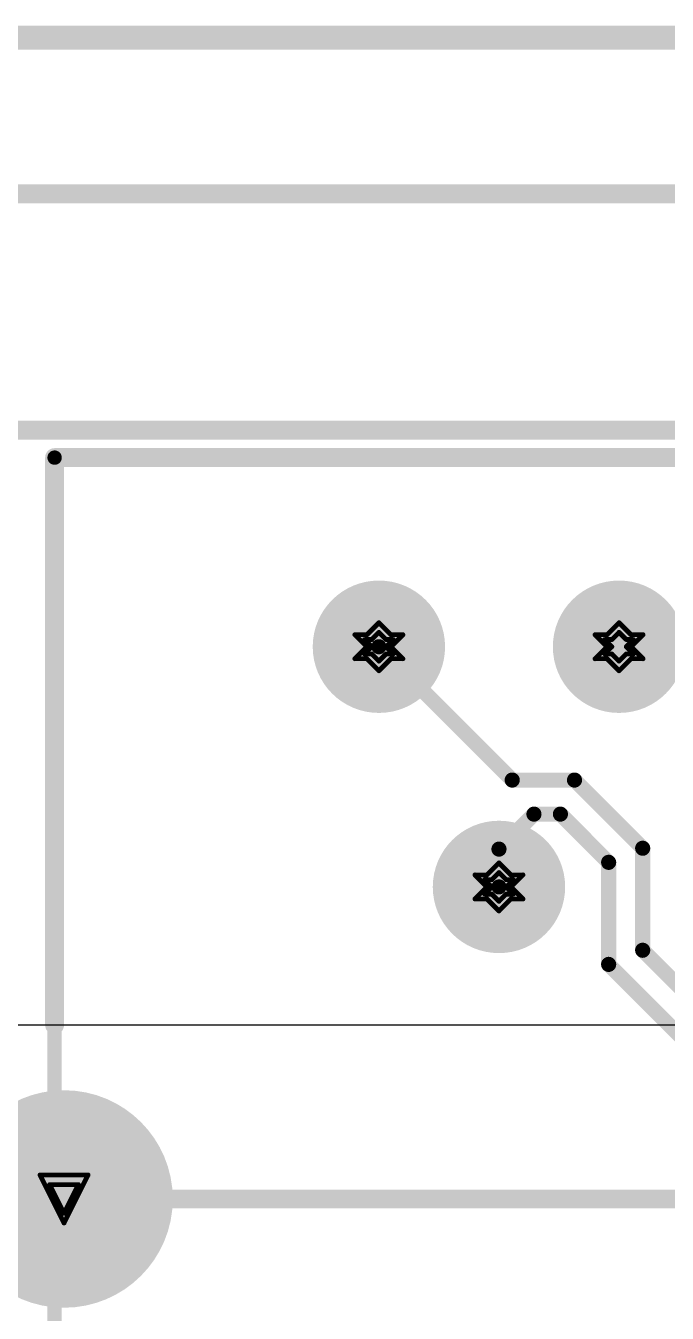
# Model space of a CAD drawing. Header units: inches. Extents: x -3 to 423, y -3 to 110.
# Drawn here: x 7 to 13.79, y 10.27 to 23.89 of the extents above; entities that cross this region are included whole.
import ezdxf

# ---------------------------------------------------------------- set-up
doc = ezdxf.new("R2010")
doc.units = ezdxf.units.IN
for name, color, linetype in [('Board Outline', 56, 'Continuous'), ('Bottom Layer', 5, 'Continuous'), ('Bottom Overlay', 54, 'Continuous'), ('Bottom Solder', 6, 'Continuous'), ('Drill Drawing', 1, 'Continuous'), ('Mechanical 1', 6, 'Continuous'), ('Mechanical 10', 56, 'Continuous'), ('Mechanical 12', 56, 'Continuous'), ('Mechanical 15', 56, 'Continuous'), ('Mid Layer', 16, 'Continuous'), ('Mid Layer 2', 76, 'Continuous'), ('Multi-Layer', 9, 'Continuous'), ('Pad Holes', 156, 'Continuous'), ('Top Layer', 1, 'Continuous'), ('Top Solder', 216, 'Continuous')]:
    doc.layers.add(name, color=color, linetype=linetype)

msp = doc.modelspace()

# ---------------------------------------------------------------- hatches: boundary and pattern name
at = {"layer": 'Bottom Layer'}
h = msp.add_hatch(color=5, dxfattribs=at)
edge = h.paths.add_edge_path()
edge.add_arc((10.74, 17.32), 0.7, 0, 360)
h = msp.add_hatch(color=5, dxfattribs=at)
edge = h.paths.add_edge_path()
edge.add_arc((13.28, 17.32), 0.7, 0, 360)
h = msp.add_hatch(color=5, dxfattribs=at)
edge = h.paths.add_edge_path()
edge.add_arc((12.01, 14.78), 0.7, 0, 360)
h = msp.add_hatch(color=5, dxfattribs=at)
edge = h.paths.add_edge_path()
edge.add_arc((7.41, 11.48), 1.15, 0, 360)
at = {"layer": 'Bottom Solder'}
h = msp.add_hatch(color=6, dxfattribs=at)
edge = h.paths.add_edge_path()
edge.add_arc((10.74, 17.32), 0.7, 0, 360)
h = msp.add_hatch(color=6, dxfattribs=at)
edge = h.paths.add_edge_path()
edge.add_arc((13.28, 17.32), 0.7, 0, 360)
h = msp.add_hatch(color=6, dxfattribs=at)
edge = h.paths.add_edge_path()
edge.add_arc((12.01, 14.78), 0.7, 0, 360)
h = msp.add_hatch(color=6, dxfattribs=at)
edge = h.paths.add_edge_path()
edge.add_arc((7.41, 11.48), 1.15, 0, 360)
at = {"layer": 'Mid Layer'}
h = msp.add_hatch(color=16, dxfattribs=at)
edge = h.paths.add_edge_path()
edge.add_arc((10.74, 17.32), 0.7, 0, 360)
h = msp.add_hatch(color=16, dxfattribs=at)
edge = h.paths.add_edge_path()
edge.add_arc((13.28, 17.32), 0.7, 0, 360)
h = msp.add_hatch(color=16, dxfattribs=at)
edge = h.paths.add_edge_path()
edge.add_arc((12.01, 14.78), 0.7, 0, 360)
h = msp.add_hatch(color=16, dxfattribs=at)
edge = h.paths.add_edge_path()
edge.add_arc((7.41, 11.48), 1.15, 0, 360)
at = {"layer": 'Mid Layer 2'}
h = msp.add_hatch(color=76, dxfattribs=at)
edge = h.paths.add_edge_path()
edge.add_arc((10.74, 17.32), 0.7, 0, 360)
h = msp.add_hatch(color=76, dxfattribs=at)
edge = h.paths.add_edge_path()
edge.add_arc((13.28, 17.32), 0.7, 0, 360)
h = msp.add_hatch(color=76, dxfattribs=at)
edge = h.paths.add_edge_path()
edge.add_arc((12.01, 14.78), 0.7, 0, 360)
h = msp.add_hatch(color=76, dxfattribs=at)
edge = h.paths.add_edge_path()
edge.add_arc((7.41, 11.48), 1.15, 0, 360)
at = {"layer": 'Multi-Layer'}
h = msp.add_hatch(color=9, dxfattribs=at)
edge = h.paths.add_edge_path()
edge.add_arc((10.74, 17.32), 0.7, 0, 360)
h = msp.add_hatch(color=9, dxfattribs=at)
edge = h.paths.add_edge_path()
edge.add_arc((13.28, 17.32), 0.7, 0, 360)
h = msp.add_hatch(color=9, dxfattribs=at)
edge = h.paths.add_edge_path()
edge.add_arc((12.01, 14.78), 0.7, 0, 360)
h = msp.add_hatch(color=9, dxfattribs=at)
edge = h.paths.add_edge_path()
edge.add_arc((7.41, 11.48), 1.15, 0, 360)
at = {"layer": 'Pad Holes'}
h = msp.add_hatch(color=7, dxfattribs=at)
edge = h.paths.add_edge_path()
edge.add_arc((10.74, 17.32), 0.45, 0, 360)
h = msp.add_hatch(color=7, dxfattribs=at)
edge = h.paths.add_edge_path()
edge.add_arc((13.28, 17.32), 0.45, 0, 360)
h = msp.add_hatch(color=7, dxfattribs=at)
edge = h.paths.add_edge_path()
edge.add_arc((12.01, 14.78), 0.45, 0, 360)
h = msp.add_hatch(color=7, dxfattribs=at)
edge = h.paths.add_edge_path()
edge.add_arc((7.41, 11.48), 0.75, 0, 360)
at = {"layer": 'Top Layer'}
h = msp.add_hatch(color=1, dxfattribs=at)
edge = h.paths.add_edge_path()
edge.add_arc((10.74, 17.32), 0.7, 0, 360)
h = msp.add_hatch(color=1, dxfattribs=at)
edge = h.paths.add_edge_path()
edge.add_arc((13.28, 17.32), 0.7, 0, 360)
h = msp.add_hatch(color=1, dxfattribs=at)
edge = h.paths.add_edge_path()
edge.add_arc((12.01, 14.78), 0.7, 0, 360)
h = msp.add_hatch(color=1, dxfattribs=at)
edge = h.paths.add_edge_path()
edge.add_arc((7.41, 11.48), 1.15, 0, 360)
at = {"layer": 'Top Solder'}
h = msp.add_hatch(color=216, dxfattribs=at)
edge = h.paths.add_edge_path()
edge.add_arc((10.74, 17.32), 0.7, 0, 360)
h = msp.add_hatch(color=216, dxfattribs=at)
edge = h.paths.add_edge_path()
edge.add_arc((13.28, 17.32), 0.7, 0, 360)
h = msp.add_hatch(color=216, dxfattribs=at)
edge = h.paths.add_edge_path()
edge.add_arc((12.01, 14.78), 0.7, 0, 360)
h = msp.add_hatch(color=216, dxfattribs=at)
edge = h.paths.add_edge_path()
edge.add_arc((7.41, 11.48), 1.15, 0, 360)

# ---------------------------------------------------------------- linework, layer by layer
at = {"layer": 'Board Outline', "const_width": 0.254}
msp.add_lwpolyline([(0.02, 23.76), (31.38, 23.76)], dxfattribs=at)
at = {"layer": 'Bottom Layer', "const_width": 0.2}
for points in [[(3.536, 22.11), (32.53, 22.11)], [(7.41, 11.48), (22.96, 11.48)]]:
    msp.add_lwpolyline(points, dxfattribs=at)
at = {"layer": 'Bottom Layer', "const_width": 0.1}
msp.add_lwpolyline([(7.36, 11.48, 1), (7.46, 11.48, 1)], format="xyb", close=True, dxfattribs=at)
at = {"layer": 'Bottom Overlay', "const_width": 0.2}
for points in [[(7.31, 19.32), (23.06, 19.32)], [(7.31, 13.32), (7.31, 19.32)]]:
    msp.add_lwpolyline(points, dxfattribs=at)
at = {"layer": 'Bottom Overlay', "const_width": 0.1}
for points in [[(7.26, 19.32, 1), (7.36, 19.32, 1)], [(7.26, 19.32, 1), (7.36, 19.32, 1)], [(7.26, 13.32, 1), (7.36, 13.32, 1)]]:
    msp.add_lwpolyline(points, format="xyb", close=True, dxfattribs=at)
at = {"layer": 'Drill Drawing', "const_width": 0.0508}
for points in [[(10.613, 17.447), (10.74, 17.574)], [(10.74, 17.574), (10.867, 17.447)], [(13.153, 17.447), (13.28, 17.574)], [(13.28, 17.574), (13.407, 17.447)], [(10.486, 17.447), (10.613, 17.32)], [(10.486, 17.447), (10.613, 17.447)], [(10.664, 17.396), (10.74, 17.472)], [(10.74, 17.472), (10.816, 17.396)], [(10.867, 17.447), (10.994, 17.447)], [(10.867, 17.32), (10.994, 17.447)], [(13.026, 17.447), (13.153, 17.32)], [(13.026, 17.447), (13.153, 17.447)], [(13.204, 17.396), (13.28, 17.472)], [(13.28, 17.472), (13.356, 17.396)], [(13.407, 17.447), (13.534, 17.447)], [(13.407, 17.32), (13.534, 17.447)], [(10.486, 17.193), (10.613, 17.32)], [(10.588, 17.396), (10.664, 17.32)], [(10.588, 17.396), (10.664, 17.396)], [(10.588, 17.244), (10.664, 17.32)], [(10.816, 17.396), (10.892, 17.396)], [(10.816, 17.32), (10.892, 17.396)], [(10.816, 17.32), (10.892, 17.244)], [(10.867, 17.32), (10.994, 17.193)], [(13.026, 17.193), (13.153, 17.32)], [(13.128, 17.396), (13.204, 17.32)], [(13.128, 17.396), (13.204, 17.396)], [(13.128, 17.244), (13.204, 17.32)], [(13.356, 17.396), (13.432, 17.396)], [(13.356, 17.32), (13.432, 17.396)], [(13.356, 17.32), (13.432, 17.244)], [(13.407, 17.32), (13.534, 17.193)], [(10.486, 17.193), (10.613, 17.193)], [(10.588, 17.244), (10.664, 17.244)], [(10.613, 17.193), (10.74, 17.066)], [(10.664, 17.244), (10.74, 17.168)], [(10.74, 17.168), (10.816, 17.244)], [(10.74, 17.066), (10.867, 17.193)], [(10.816, 17.244), (10.892, 17.244)], [(10.867, 17.193), (10.994, 17.193)], [(13.026, 17.193), (13.153, 17.193)], [(13.128, 17.244), (13.204, 17.244)], [(13.153, 17.193), (13.28, 17.066)], [(13.204, 17.244), (13.28, 17.168)], [(13.28, 17.168), (13.356, 17.244)], [(13.28, 17.066), (13.407, 17.193)], [(13.356, 17.244), (13.432, 17.244)], [(13.407, 17.193), (13.534, 17.193)], [(11.883, 14.907), (12.01, 15.034)], [(12.01, 15.034), (12.137, 14.907)], [(11.756, 14.907), (11.883, 14.78)], [(11.756, 14.907), (11.883, 14.907)], [(11.858, 14.856), (11.934, 14.78)], [(11.858, 14.856), (11.934, 14.856)], [(11.934, 14.856), (12.01, 14.932)], [(12.01, 14.932), (12.086, 14.856)], [(12.086, 14.856), (12.162, 14.856)], [(12.086, 14.78), (12.162, 14.856)], [(12.137, 14.907), (12.264, 14.907)], [(12.137, 14.78), (12.264, 14.907)], [(11.756, 14.653), (11.883, 14.78)], [(11.858, 14.704), (11.934, 14.78)], [(11.858, 14.704), (11.934, 14.704)], [(11.934, 14.704), (12.01, 14.628)], [(12.01, 14.628), (12.086, 14.704)], [(12.086, 14.78), (12.162, 14.704)], [(12.086, 14.704), (12.162, 14.704)], [(12.137, 14.78), (12.264, 14.653)], [(11.756, 14.653), (11.883, 14.653)], [(11.883, 14.653), (12.01, 14.526)], [(12.01, 14.526), (12.137, 14.653)], [(12.137, 14.653), (12.264, 14.653)], [(7.156, 11.734), (7.664, 11.734)], [(7.156, 11.734), (7.41, 11.226)], [(7.41, 11.226), (7.664, 11.734)], [(7.258, 11.632), (7.562, 11.632)], [(7.258, 11.632), (7.41, 11.328)], [(7.41, 11.328), (7.562, 11.632)]]:
    msp.add_lwpolyline(points, dxfattribs=at)
at = {"layer": 'Drill Drawing', "const_width": 0.0254}
for points in [[(10.727, 17.574, 1), (10.753, 17.574, 1)], [(10.727, 17.574, 1), (10.753, 17.574, 1)], [(13.267, 17.574, 1), (13.293, 17.574, 1)], [(13.267, 17.574, 1), (13.293, 17.574, 1)], [(10.473, 17.447, 1), (10.499, 17.447, 1)], [(10.473, 17.447, 1), (10.499, 17.447, 1)], [(10.6, 17.447, 1), (10.626, 17.447, 1)], [(10.6, 17.447, 1), (10.626, 17.447, 1)], [(10.727, 17.472, 1), (10.753, 17.472, 1)], [(10.727, 17.472, 1), (10.753, 17.472, 1)], [(10.854, 17.447, 1), (10.88, 17.447, 1)], [(10.854, 17.447, 1), (10.88, 17.447, 1)], [(10.981, 17.447, 1), (11.007, 17.447, 1)], [(10.981, 17.447, 1), (11.007, 17.447, 1)], [(13.013, 17.447, 1), (13.039, 17.447, 1)], [(13.013, 17.447, 1), (13.039, 17.447, 1)], [(13.14, 17.447, 1), (13.166, 17.447, 1)], [(13.14, 17.447, 1), (13.166, 17.447, 1)], [(13.267, 17.472, 1), (13.293, 17.472, 1)], [(13.267, 17.472, 1), (13.293, 17.472, 1)], [(13.394, 17.447, 1), (13.42, 17.447, 1)], [(13.394, 17.447, 1), (13.42, 17.447, 1)], [(13.521, 17.447, 1), (13.547, 17.447, 1)], [(13.521, 17.447, 1), (13.547, 17.447, 1)], [(10.575, 17.396, 1), (10.6, 17.396, 1)], [(10.575, 17.396, 1), (10.6, 17.396, 1)], [(10.6, 17.32, 1), (10.626, 17.32, 1)], [(10.6, 17.32, 1), (10.626, 17.32, 1)], [(10.651, 17.396, 1), (10.677, 17.396, 1)], [(10.651, 17.396, 1), (10.677, 17.396, 1)], [(10.651, 17.32, 1), (10.677, 17.32, 1)], [(10.651, 17.32, 1), (10.677, 17.32, 1)], [(10.804, 17.396, 1), (10.829, 17.396, 1)], [(10.804, 17.396, 1), (10.829, 17.396, 1)], [(10.804, 17.32, 1), (10.829, 17.32, 1)], [(10.804, 17.32, 1), (10.829, 17.32, 1)], [(10.854, 17.32, 1), (10.88, 17.32, 1)], [(10.854, 17.32, 1), (10.88, 17.32, 1)], [(10.88, 17.396, 1), (10.905, 17.396, 1)], [(10.88, 17.396, 1), (10.905, 17.396, 1)], [(13.115, 17.396, 1), (13.14, 17.396, 1)], [(13.115, 17.396, 1), (13.14, 17.396, 1)], [(13.14, 17.32, 1), (13.166, 17.32, 1)], [(13.14, 17.32, 1), (13.166, 17.32, 1)], [(13.191, 17.396, 1), (13.217, 17.396, 1)], [(13.191, 17.396, 1), (13.217, 17.396, 1)], [(13.191, 17.32, 1), (13.217, 17.32, 1)], [(13.191, 17.32, 1), (13.217, 17.32, 1)], [(13.344, 17.396, 1), (13.369, 17.396, 1)], [(13.344, 17.396, 1), (13.369, 17.396, 1)], [(13.344, 17.32, 1), (13.369, 17.32, 1)], [(13.344, 17.32, 1), (13.369, 17.32, 1)], [(13.394, 17.32, 1), (13.42, 17.32, 1)], [(13.394, 17.32, 1), (13.42, 17.32, 1)], [(13.42, 17.396, 1), (13.445, 17.396, 1)], [(13.42, 17.396, 1), (13.445, 17.396, 1)], [(10.473, 17.193, 1), (10.499, 17.193, 1)], [(10.473, 17.193, 1), (10.499, 17.193, 1)], [(10.575, 17.244, 1), (10.6, 17.244, 1)], [(10.575, 17.244, 1), (10.6, 17.244, 1)], [(10.6, 17.193, 1), (10.626, 17.193, 1)], [(10.6, 17.193, 1), (10.626, 17.193, 1)], [(10.651, 17.244, 1), (10.677, 17.244, 1)], [(10.651, 17.244, 1), (10.677, 17.244, 1)], [(10.727, 17.168, 1), (10.753, 17.168, 1)], [(10.727, 17.168, 1), (10.753, 17.168, 1)], [(10.804, 17.244, 1), (10.829, 17.244, 1)], [(10.804, 17.244, 1), (10.829, 17.244, 1)], [(10.854, 17.193, 1), (10.88, 17.193, 1)], [(10.854, 17.193, 1), (10.88, 17.193, 1)], [(10.88, 17.244, 1), (10.905, 17.244, 1)], [(10.88, 17.244, 1), (10.905, 17.244, 1)], [(10.981, 17.193, 1), (11.007, 17.193, 1)], [(10.981, 17.193, 1), (11.007, 17.193, 1)], [(13.013, 17.193, 1), (13.039, 17.193, 1)], [(13.013, 17.193, 1), (13.039, 17.193, 1)], [(13.115, 17.244, 1), (13.14, 17.244, 1)], [(13.115, 17.244, 1), (13.14, 17.244, 1)], [(13.14, 17.193, 1), (13.166, 17.193, 1)], [(13.14, 17.193, 1), (13.166, 17.193, 1)], [(13.191, 17.244, 1), (13.217, 17.244, 1)], [(13.191, 17.244, 1), (13.217, 17.244, 1)], [(13.267, 17.168, 1), (13.293, 17.168, 1)], [(13.267, 17.168, 1), (13.293, 17.168, 1)], [(13.344, 17.244, 1), (13.369, 17.244, 1)], [(13.344, 17.244, 1), (13.369, 17.244, 1)], [(13.394, 17.193, 1), (13.42, 17.193, 1)], [(13.394, 17.193, 1), (13.42, 17.193, 1)], [(13.42, 17.244, 1), (13.445, 17.244, 1)], [(13.42, 17.244, 1), (13.445, 17.244, 1)], [(13.521, 17.193, 1), (13.547, 17.193, 1)], [(13.521, 17.193, 1), (13.547, 17.193, 1)], [(10.727, 17.066, 1), (10.753, 17.066, 1)], [(10.727, 17.066, 1), (10.753, 17.066, 1)], [(13.267, 17.066, 1), (13.293, 17.066, 1)], [(13.267, 17.066, 1), (13.293, 17.066, 1)], [(11.997, 15.034, 1), (12.023, 15.034, 1)], [(11.997, 15.034, 1), (12.023, 15.034, 1)], [(11.743, 14.907, 1), (11.769, 14.907, 1)], [(11.743, 14.907, 1), (11.769, 14.907, 1)], [(11.845, 14.856, 1), (11.87, 14.856, 1)], [(11.845, 14.856, 1), (11.87, 14.856, 1)], [(11.87, 14.907, 1), (11.896, 14.907, 1)], [(11.87, 14.907, 1), (11.896, 14.907, 1)], [(11.921, 14.856, 1), (11.947, 14.856, 1)], [(11.921, 14.856, 1), (11.947, 14.856, 1)], [(11.997, 14.932, 1), (12.023, 14.932, 1)], [(11.997, 14.932, 1), (12.023, 14.932, 1)], [(12.074, 14.856, 1), (12.099, 14.856, 1)], [(12.074, 14.856, 1), (12.099, 14.856, 1)], [(12.124, 14.907, 1), (12.15, 14.907, 1)], [(12.124, 14.907, 1), (12.15, 14.907, 1)], [(12.15, 14.856, 1), (12.175, 14.856, 1)], [(12.15, 14.856, 1), (12.175, 14.856, 1)], [(12.251, 14.907, 1), (12.277, 14.907, 1)], [(12.251, 14.907, 1), (12.277, 14.907, 1)], [(11.845, 14.704, 1), (11.87, 14.704, 1)], [(11.845, 14.704, 1), (11.87, 14.704, 1)], [(11.87, 14.78, 1), (11.896, 14.78, 1)], [(11.87, 14.78, 1), (11.896, 14.78, 1)], [(11.921, 14.78, 1), (11.947, 14.78, 1)], [(11.921, 14.78, 1), (11.947, 14.78, 1)], [(11.921, 14.704, 1), (11.947, 14.704, 1)], [(11.921, 14.704, 1), (11.947, 14.704, 1)], [(12.074, 14.78, 1), (12.099, 14.78, 1)], [(12.074, 14.78, 1), (12.099, 14.78, 1)], [(12.074, 14.704, 1), (12.099, 14.704, 1)], [(12.074, 14.704, 1), (12.099, 14.704, 1)], [(12.124, 14.78, 1), (12.15, 14.78, 1)], [(12.124, 14.78, 1), (12.15, 14.78, 1)], [(12.15, 14.704, 1), (12.175, 14.704, 1)], [(12.15, 14.704, 1), (12.175, 14.704, 1)], [(11.743, 14.653, 1), (11.769, 14.653, 1)], [(11.743, 14.653, 1), (11.769, 14.653, 1)], [(11.87, 14.653, 1), (11.896, 14.653, 1)], [(11.87, 14.653, 1), (11.896, 14.653, 1)], [(11.997, 14.628, 1), (12.023, 14.628, 1)], [(11.997, 14.628, 1), (12.023, 14.628, 1)], [(12.124, 14.653, 1), (12.15, 14.653, 1)], [(12.124, 14.653, 1), (12.15, 14.653, 1)], [(12.251, 14.653, 1), (12.277, 14.653, 1)], [(12.251, 14.653, 1), (12.277, 14.653, 1)], [(11.997, 14.526, 1), (12.023, 14.526, 1)], [(11.997, 14.526, 1), (12.023, 14.526, 1)], [(7.143, 11.734, 1), (7.169, 11.734, 1)], [(7.143, 11.734, 1), (7.169, 11.734, 1)], [(7.651, 11.734, 1), (7.677, 11.734, 1)], [(7.651, 11.734, 1), (7.677, 11.734, 1)], [(7.245, 11.632, 1), (7.27, 11.632, 1)], [(7.245, 11.632, 1), (7.27, 11.632, 1)], [(7.55, 11.632, 1), (7.575, 11.632, 1)], [(7.55, 11.632, 1), (7.575, 11.632, 1)], [(7.397, 11.328, 1), (7.423, 11.328, 1)], [(7.397, 11.328, 1), (7.423, 11.328, 1)], [(7.397, 11.226, 1), (7.423, 11.226, 1)], [(7.397, 11.226, 1), (7.423, 11.226, 1)]]:
    msp.add_lwpolyline(points, format="xyb", close=True, dxfattribs=at)
at = {"layer": 'Mechanical 1', "const_width": 0.254}
msp.add_lwpolyline([(0.03, 23.76), (31.37, 23.76)], dxfattribs=at)
at = {"layer": 'Mechanical 10', "const_width": 0.2}
msp.add_lwpolyline([(5.52, 19.61), (24.85, 19.61)], dxfattribs=at)
at = {"layer": 'Mechanical 12', "const_width": 0.152}
for points in [[(7.31, 19.32), (23.06, 19.32)], [(7.31, -2.46), (7.31, 19.32)]]:
    msp.add_lwpolyline(points, dxfattribs=at)
at = {"layer": 'Mechanical 12', "const_width": 0.0762}
msp.add_lwpolyline([(7.272, 19.32, 1), (7.348, 19.32, 1)], format="xyb", close=True, dxfattribs=at)
msp.add_lwpolyline([(7.272, 19.32, 1), (7.348, 19.32, 1)], format="xyb", close=True, dxfattribs=at)
at = {"layer": 'Mechanical 15', "const_width": 0.2}
msp.add_lwpolyline([(5.52, 19.61), (24.85, 19.61)], dxfattribs=at)
at = {"layer": 'Mid Layer'}
msp.add_line((5.64, 13.32), (29.58, 13.32), dxfattribs=at)
at = {"layer": 'Top Layer'}
for points, const_width in [([(10.74, 17.32), (12.15, 15.91)], 0.16), ([(12.15, 15.91), (12.809, 15.91)], 0.16), ([(12.809, 15.91), (13.53, 15.189)], 0.16), ([(12.01, 15.18), (12.38, 15.55)], 0.16), ([(12.38, 15.55), (12.66, 15.55)], 0.16), ([(12.66, 15.55), (13.17, 15.04)], 0.16), ([(12.01, 14.78), (12.01, 15.18)], 0.16), ([(13.53, 14.11), (13.53, 15.189)], 0.16), ([(13.17, 13.961), (13.17, 15.04)], 0.16), ([(13.53, 14.11), (14.305, 13.335)], 0.16), ([(13.17, 13.961), (14.051, 13.08)], 0.16), ([(6.05, 10.12), (7.41, 11.48)], 0.2)]:
    msp.add_lwpolyline(points, dxfattribs=dict(at, const_width=const_width))
for points, const_width in [([(10.7, 17.32, 1), (10.78, 17.32, 1)], 0.08), ([(12.11, 15.91, 1), (12.19, 15.91, 1)], 0.08), ([(12.11, 15.91, 1), (12.19, 15.91, 1)], 0.08), ([(12.769, 15.91, 1), (12.849, 15.91, 1)], 0.08), ([(12.769, 15.91, 1), (12.849, 15.91, 1)], 0.08), ([(12.34, 15.55, 1), (12.42, 15.55, 1)], 0.08), ([(12.34, 15.55, 1), (12.42, 15.55, 1)], 0.08), ([(12.62, 15.55, 1), (12.7, 15.55, 1)], 0.08), ([(12.62, 15.55, 1), (12.7, 15.55, 1)], 0.08), ([(11.97, 15.18, 1), (12.05, 15.18, 1)], 0.08), ([(11.97, 15.18, 1), (12.05, 15.18, 1)], 0.08), ([(13.49, 15.189, 1), (13.57, 15.189, 1)], 0.08), ([(13.49, 15.189, 1), (13.57, 15.189, 1)], 0.08), ([(13.13, 15.04, 1), (13.21, 15.04, 1)], 0.08), ([(13.13, 15.04, 1), (13.21, 15.04, 1)], 0.08), ([(11.97, 14.78, 1), (12.05, 14.78, 1)], 0.08), ([(13.49, 14.11, 1), (13.57, 14.11, 1)], 0.08), ([(13.49, 14.11, 1), (13.57, 14.11, 1)], 0.08), ([(13.13, 13.961, 1), (13.21, 13.961, 1)], 0.08), ([(13.13, 13.961, 1), (13.21, 13.961, 1)], 0.08), ([(7.36, 11.48, 1), (7.46, 11.48, 1)], 0.1)]:
    msp.add_lwpolyline(points, format="xyb", close=True, dxfattribs=dict(at, const_width=const_width))

doc.saveas('drawing.dxf')
